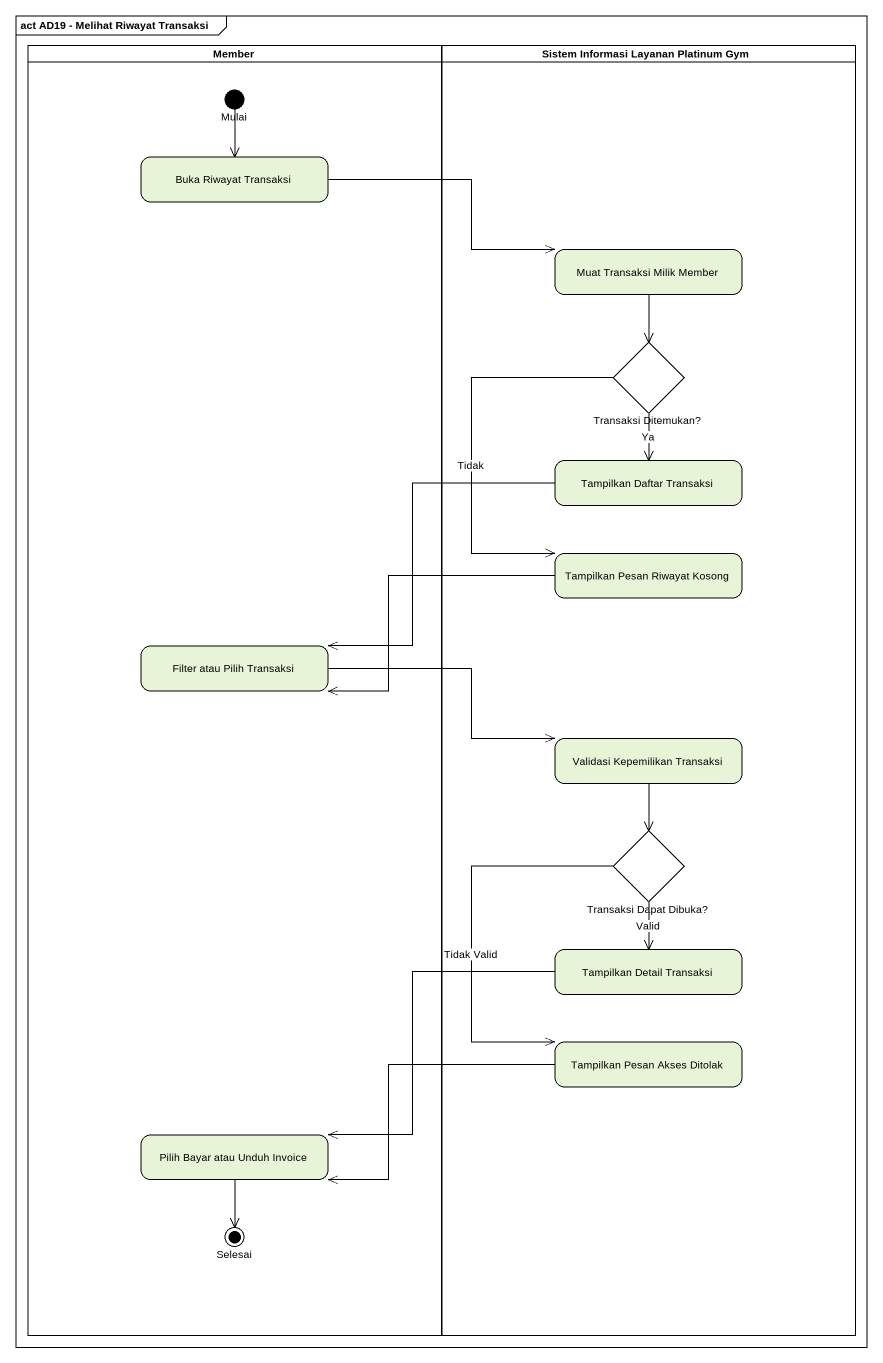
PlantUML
@startuml
mainframe act AD19 - Melihat Riwayat Transaksi
hide empty description
state Member <<partition>> {
  state Mulai <<start>>
  state "Buka Riwayat Transaksi" as Buka_Riwayat_Transaksi
  state "Filter atau Pilih Transaksi" as Filter_atau_Pilih_Transaksi
  state "Pilih Bayar atau Unduh Invoice" as Pilih_Bayar_atau_Unduh
  state Selesai <<end>>
}
state "Sistem Informasi Layanan Platinum Gym" as Sistem_Informasi_Layanan <<partition>> {
  state "Muat Transaksi Milik Member" as Muat_Transaksi_Milik_Member
  state "Transaksi Ditemukan?" as Transaksi_Ditemukan <<choice>>
  state "Tampilkan Daftar Transaksi" as Tampilkan_Daftar_Transaksi
  state "Tampilkan Pesan Riwayat Kosong" as Tampilkan_Pesan_Riwayat
  state "Validasi Kepemilikan Transaksi" as Validasi_Kepemilikan
  state "Transaksi Dapat Dibuka?" as Transaksi_Dapat_Dibuka <<choice>>
  state "Tampilkan Detail Transaksi" as Tampilkan_Detail_Transaksi
  state "Tampilkan Pesan Akses Ditolak" as Tampilkan_Pesan_Akses
}
Mulai --> Buka_Riwayat_Transaksi
Buka_Riwayat_Transaksi -right-> Muat_Transaksi_Milik_Member
Muat_Transaksi_Milik_Member --> Transaksi_Ditemukan
Transaksi_Ditemukan --> Tampilkan_Daftar_Transaksi : Ya
Transaksi_Ditemukan --> Tampilkan_Pesan_Riwayat : Tidak
Tampilkan_Daftar_Transaksi -left-> Filter_atau_Pilih_Transaksi
Tampilkan_Pesan_Riwayat -left-> Filter_atau_Pilih_Transaksi
Filter_atau_Pilih_Transaksi -right-> Validasi_Kepemilikan
Validasi_Kepemilikan --> Transaksi_Dapat_Dibuka
Transaksi_Dapat_Dibuka --> Tampilkan_Detail_Transaksi : Valid
Transaksi_Dapat_Dibuka --> Tampilkan_Pesan_Akses : Tidak Valid
Tampilkan_Detail_Transaksi -left-> Pilih_Bayar_atau_Unduh
Tampilkan_Pesan_Akses -left-> Pilih_Bayar_atau_Unduh
Pilih_Bayar_atau_Unduh --> Selesai
@enduml
